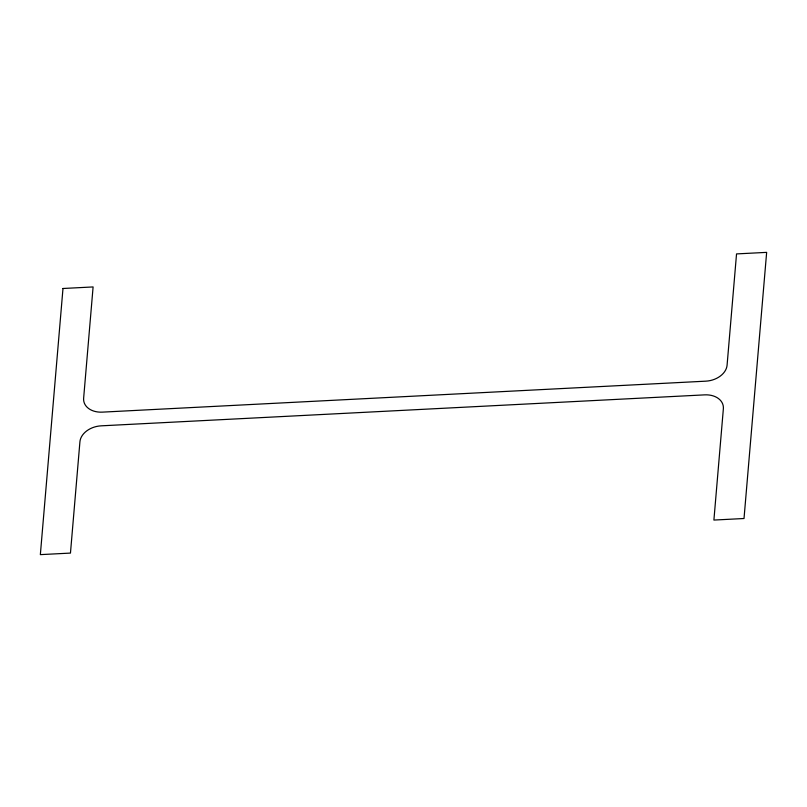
<?xml version="1.0" encoding="UTF-8"?>
<svg xmlns="http://www.w3.org/2000/svg" width="807" height="807" viewBox="0 0 807 807"><rect width="100%" height="100%" fill="white"/><g stroke="black" fill="none" stroke-linecap="round" stroke-linejoin="round"><path stroke-width="1.21" d="M62.986 288.492L40.35 554.631L70.461 553.088L79.923 441.792A20.236 14.677 -12 0 1 101.188 425.834L704.652 394.865A20.236 14.677 -12 0 1 723.365 408.766L713.902 520.061L744.014 518.508L766.65 252.369L736.539 253.912L727.077 365.208A20.236 14.677 -12 0 1 705.812 381.166L102.348 412.135A20.236 14.677 -12 0 1 83.635 398.234L93.098 286.939L62.986 288.492"/></g></svg>
